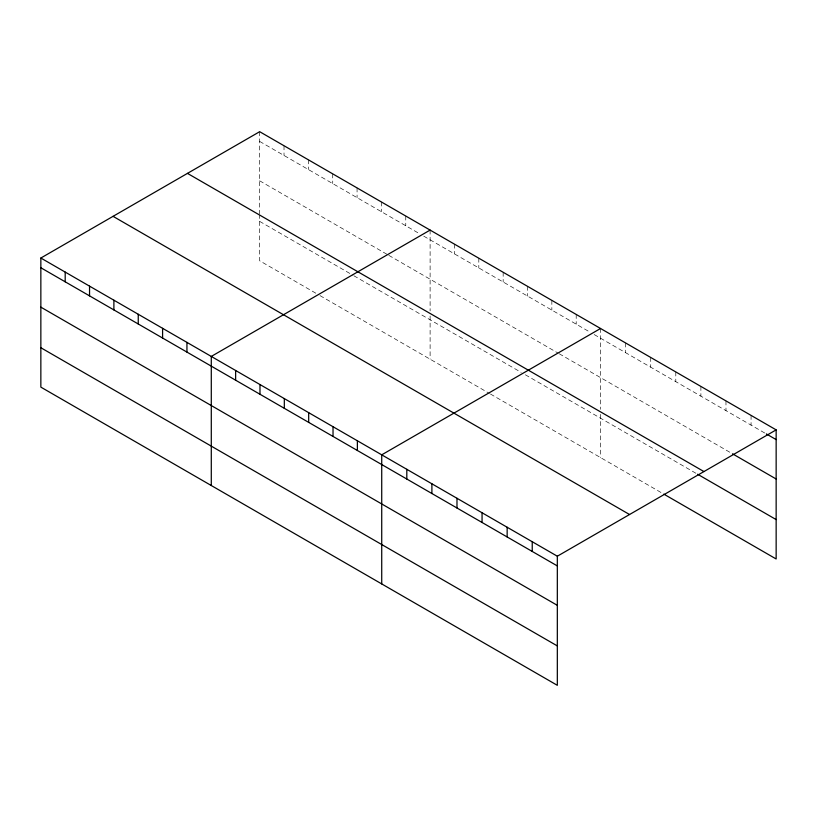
<?xml version="1.0" encoding="UTF-8"?>
<svg xmlns="http://www.w3.org/2000/svg" width="817" height="817" viewBox="0 0 817 817"><rect width="100%" height="100%" fill="white"/><g stroke="black" fill="none" stroke-linecap="round" stroke-linejoin="round"><path stroke-width="0.61" stroke-dasharray="4.08 3.06" d="M259.673 141.423L419.529 233.703M423.757 236.154L589.966 332.111M594.194 334.551L765.243 433.306M259.673 180.812L387.769 254.761M388.831 255.374L558.205 353.169M559.267 353.771L731.429 453.18M259.673 221.397L352.832 275.176M353.894 275.789L521.154 372.358M525.392 374.799L696.533 473.615M315.781 293.18L259.673 260.786L259.673 215.055M320.019 295.621L489.393 393.416M490.455 394.029L662.72 493.478M751.068 415.393L751.068 425.116M725.976 400.902L725.976 410.634M700.894 386.421L700.894 396.153M675.802 371.939L675.802 381.672M650.72 357.458L650.72 367.18M625.638 342.977L625.638 352.699M600.546 328.495L600.546 409.317M600.546 414.393L600.546 457.591M576.199 314.433L576.199 324.165M551.853 300.38L551.853 310.103M527.506 286.318L527.506 296.05M503.16 272.265L503.16 281.988M478.813 258.203L478.813 267.935M454.456 244.15L454.456 253.873M430.11 230.088L430.11 310.92M430.11 315.995L430.11 359.194M405.763 216.035L405.763 225.758M381.416 201.973L381.416 211.705M357.07 187.92L357.07 197.643M332.723 173.858L332.723 183.59M308.377 159.805L308.377 169.528M284.02 145.743L284.02 155.475M259.673 131.69L259.673 213.788"/><path stroke-width="1.23" d="M40.85 258.029L557.327 556.214L557.327 685.31L40.85 387.125L40.85 258.029L259.673 131.69L776.15 429.875L776.15 558.971L663.812 494.111M430.11 230.088L211.286 356.426L211.286 485.523M600.546 328.495L381.723 454.834L381.723 583.93M557.327 556.214L776.15 429.875M766.336 433.929L776.15 439.597M732.522 453.803L776.15 478.997M187.461 173.378L703.937 471.562M697.616 474.238L776.15 519.581M113.063 216.342L629.539 514.516M40.85 267.751L557.327 565.936M40.85 307.151L557.327 605.336M40.85 347.736L557.327 645.92M532.235 541.732L532.235 551.455M507.153 527.241L507.153 536.973M482.061 512.759L482.061 522.492M456.979 498.278L456.979 508.011M431.897 483.797L431.897 493.519M406.805 469.315L406.805 479.038M357.376 440.772L357.376 450.504M333.03 426.719L333.03 436.441M308.683 412.656L308.683 422.389M284.326 398.604L284.326 408.326M259.98 384.541L259.98 394.274M235.633 370.489L235.633 380.211M186.94 342.374L186.94 352.096M162.593 328.311L162.593 338.044M138.247 314.259L138.247 323.981M113.89 300.196L113.89 309.929M89.543 286.144L89.543 295.866M65.197 272.081L65.197 281.814"/></g></svg>
